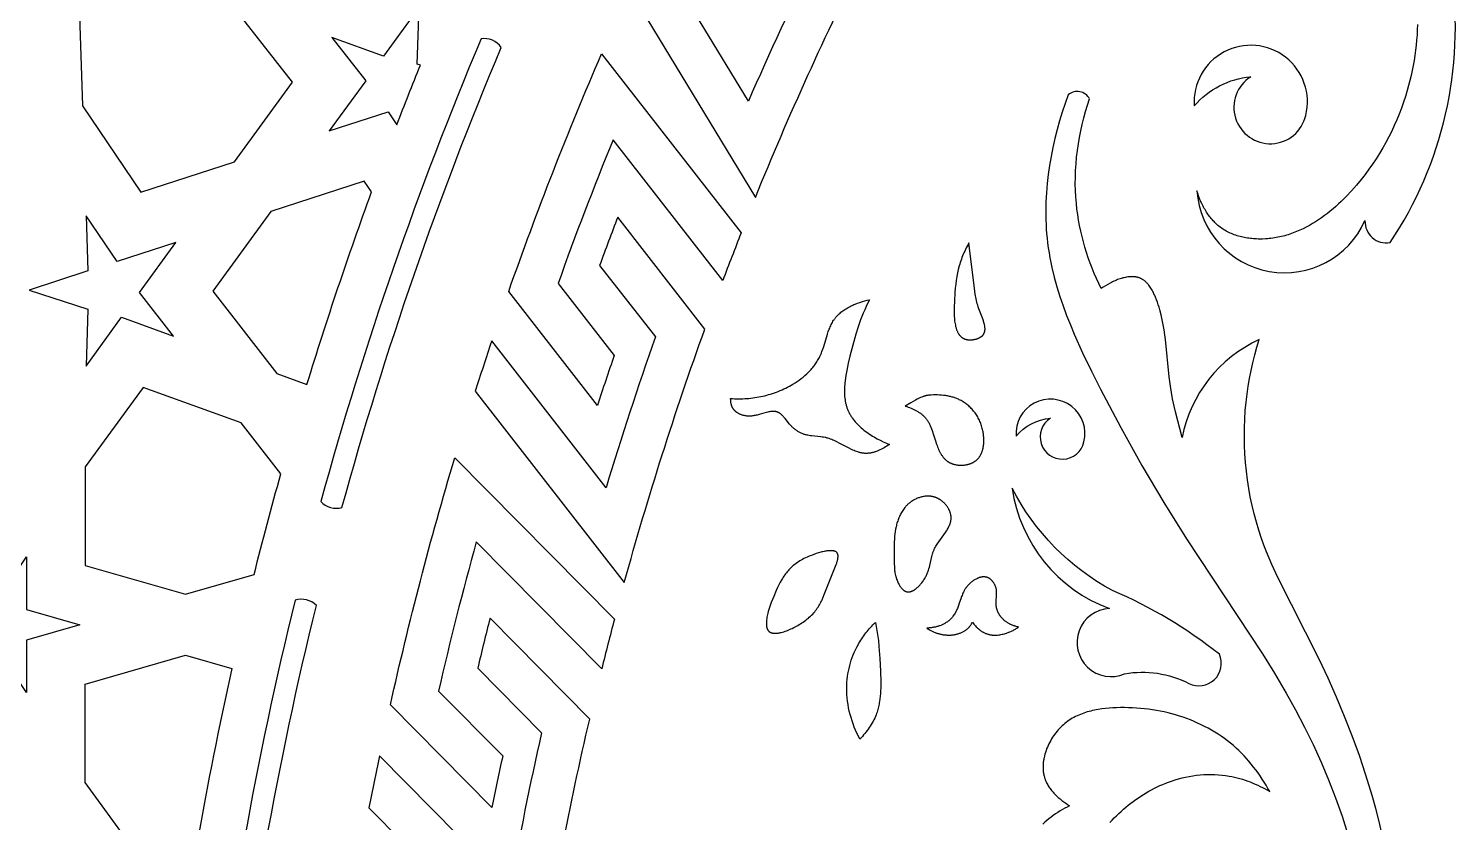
# Model space of a CAD drawing. Extents: x -1807 to 4498, y -1480 to 4111.
# Drawn here: x 394 to 1045, y 1625 to 1986 of the extents above; entities that cross this region are included whole.
import ezdxf

# ---------------------------------------------------------------- set-up
doc = ezdxf.new("R2010")
doc.units = 0
doc.layers.add('LAYER_01', color=7, linetype='CONTINUOUS')

msp = doc.modelspace()

# ---------------------------------------------------------------- linework, layer by layer
at = {"layer": 'LAYER_01'}
for points in [[(668.41, 2003.95), (725.65, 1909.39, -0.019258), (775.69, 2019.83), (742.24, 2075.09, 0.003596), (731.46, 2054.27), (752.89, 2018.87, 0.011339), (722.46, 1953.28), (678.54, 2025.83, 0.003621)], [(572.99, 1969.71), (571.53, 1970.18), (572.4, 1996.1), (556.22, 1973.82), (532.54, 1982.4), (548.02, 1962.54), (531.44, 1939.72), (558.27, 1948.43), (562.23, 1942.57, -0.004197)], [(527.57, 1770.8, 0.290146), (537.21, 1768.14, -0.032514), (609.82, 1977.8, 0.290146), (600.6, 1981.68, 0.032514)], [(925.75, 1951.17, -0.194886), (951.46, 1964.47, 1.488276), (976.56, 1946.78, 1.169559)], [(655.55, 1974.93), (719.19, 1893.29, 0.003703), (710.79, 1871.53), (660.78, 1935.7, 0.010655), (635.73, 1870.24), (661.31, 1837.42, 0.003728), (653.69, 1814.66), (613.21, 1866.59, -0.017475)], [(550.71, 1911.94), (547.41, 1916.83), (504.74, 1902.96), (478.36, 1866.66), (507.6, 1829.14), (521.27, 1824.18, -0.013312)], [(597.97, 1821.08), (665.93, 1733.9, -0.019258), (702.64, 1849.46), (662.93, 1900.4, 0.003596), (654.68, 1878.46), (680.11, 1845.83, 0.011339), (657.61, 1777.11), (605.46, 1844, 0.003621)], [(509.35, 1783.45), (491.27, 1806.66), (446.54, 1822.87), (420.17, 1786.57), (420.17, 1741.7), (465.88, 1728.53), (497.18, 1737.55, -0.006829)], [(875.46, 1797.98, 1.169559), (844.48, 1800.65, -0.194886), (860.15, 1808.77, 1.488276)], [(588.61, 1790.75), (661.41, 1717.15, 0.003703), (655.62, 1694.56), (598.42, 1752.4, 0.010655), (581.23, 1684.45), (610.49, 1654.87, 0.003728), (605.6, 1631.37), (559.3, 1678.19, -0.017475)], [(937.16, 1701.2, 0.067691), (888.51, 1730.22, -0.151946), (842.7, 1776.88, 0.274637), (887.06, 1722.03, 1.200037), (893.98, 1692.3, -0.164568), (923.24, 1687.92, 0.70654)], [(525.55, 1723.41, 0.290146), (515.84, 1725.8, 0.032514), (476.7, 1506.09, 0.290146), (486.64, 1504.98, -0.032514)], [(549.51, 1631.2), (627.25, 1552.61, -0.019258), (650.13, 1671.68), (604.71, 1717.6, 0.003596), (599.08, 1694.85), (628.18, 1665.43, 0.011339), (613.9, 1594.54), (554.26, 1654.84, 0.003621)], [(471.21, 1615.34), (446.54, 1606.4), (420.17, 1642.7), (420.17, 1687.57), (465.88, 1700.74), (487.02, 1694.65, 0.011629)]]:
    msp.add_lwpolyline(points, format="xyb", close=True, dxfattribs=at)
for points in [[(485.37, 1999.5), (416.44, 2024.49), (418.91, 1951.22), (445.56, 1911.81), (488.23, 1925.68), (514.61, 1961.98)], [(394.6, 1867.18), (421.44, 1858.46), (420.57, 1832.54), (436.75, 1854.82), (460.43, 1846.24), (444.95, 1866.1), (461.53, 1888.93), (434.7, 1880.21), (420.59, 1901.07), (421.44, 1875.9)], [(823.02, 1888.67), (822.6, 1887.94), (822.2, 1887.2), (821.81, 1886.46), (821.44, 1885.73), (821.09, 1884.99), (820.76, 1884.25), (820.43, 1883.51), (820.13, 1882.76), (819.84, 1882.01), (819.56, 1881.26), (819.3, 1880.5), (819.05, 1879.74), (818.81, 1878.96), (818.59, 1878.19), (818.18, 1876.6), (817.82, 1874.99), (817.51, 1873.33), (817.23, 1871.62), (817, 1869.86), (816.79, 1868.05), (816.62, 1866.17), (816.37, 1862.21), (816.26, 1859.39), (816.24, 1857.95), (816.26, 1856.53), (816.32, 1855.12), (816.37, 1854.43), (816.43, 1853.74), (816.5, 1853.07), (816.59, 1852.41), (816.7, 1851.77), (816.82, 1851.14), (816.89, 1850.83), (816.96, 1850.53), (817.04, 1850.23), (817.13, 1849.94), (817.21, 1849.65), (817.31, 1849.37), (817.41, 1849.09), (817.51, 1848.82), (817.62, 1848.56), (817.74, 1848.3), (817.86, 1848.05), (817.98, 1847.8), (818.12, 1847.57), (818.26, 1847.34), (818.33, 1847.22), (818.4, 1847.11), (818.48, 1847.01), (818.56, 1846.9), (818.63, 1846.79), (818.71, 1846.69), (818.8, 1846.59), (818.88, 1846.49), (818.96, 1846.4), (819.05, 1846.3), (819.14, 1846.21), (819.23, 1846.12), (819.32, 1846.03), (819.42, 1845.95), (819.51, 1845.86), (819.61, 1845.78), (819.71, 1845.7), (819.81, 1845.63), (819.91, 1845.55), (820.02, 1845.48), (820.13, 1845.41), (820.23, 1845.34), (820.34, 1845.28), (820.46, 1845.22), (820.57, 1845.16), (820.69, 1845.1), (820.81, 1845.05), (820.93, 1844.99), (821.05, 1844.94), (821.17, 1844.9), (821.3, 1844.85), (821.43, 1844.81), (821.56, 1844.77), (821.69, 1844.74), (821.83, 1844.7), (821.96, 1844.67), (822.08, 1844.65), (822.2, 1844.63), (822.43, 1844.59), (822.68, 1844.56), (822.92, 1844.54), (823.17, 1844.52), (823.43, 1844.52), (823.69, 1844.52), (823.94, 1844.52), (824.2, 1844.54), (824.47, 1844.56), (824.73, 1844.59), (824.99, 1844.62), (825.25, 1844.67), (825.51, 1844.71), (825.77, 1844.77), (826.02, 1844.83), (826.28, 1844.9), (826.53, 1844.97), (826.77, 1845.05), (827.01, 1845.14), (827.25, 1845.23), (827.48, 1845.33), (827.71, 1845.44), (827.93, 1845.55), (828.03, 1845.61), (828.14, 1845.67), (828.24, 1845.73), (828.34, 1845.79), (828.44, 1845.85), (828.54, 1845.92), (828.63, 1845.98), (828.72, 1846.05), (828.81, 1846.12), (828.9, 1846.19), (828.99, 1846.26), (829.07, 1846.33), (829.15, 1846.41), (829.23, 1846.48), (829.3, 1846.56), (829.37, 1846.64), (829.43, 1846.7), (829.49, 1846.77), (829.54, 1846.84), (829.6, 1846.91), (829.65, 1846.98), (829.7, 1847.05), (829.74, 1847.13), (829.79, 1847.2), (829.83, 1847.27), (829.87, 1847.35), (829.91, 1847.43), (829.95, 1847.5), (829.98, 1847.58), (830.02, 1847.66), (830.05, 1847.74), (830.08, 1847.82), (830.11, 1847.9), (830.13, 1847.98), (830.16, 1848.06), (830.18, 1848.15), (830.2, 1848.23), (830.22, 1848.31), (830.24, 1848.4), (830.26, 1848.48), (830.28, 1848.57), (830.29, 1848.66), (830.3, 1848.75), (830.31, 1848.83), (830.33, 1849.01), (830.34, 1849.2), (830.35, 1849.38), (830.35, 1849.57), (830.34, 1849.76), (830.33, 1849.95), (830.31, 1850.14), (830.29, 1850.34), (830.27, 1850.53), (830.24, 1850.73), (830.21, 1850.93), (830.17, 1851.14), (830.08, 1851.55), (829.98, 1851.97), (829.86, 1852.39), (829.73, 1852.82), (829.6, 1853.26), (829.29, 1854.13), (827.57, 1858.61), (827.26, 1859.49), (827.01, 1860.25), (826.79, 1861), (826.59, 1861.74), (826.41, 1862.47), (826.26, 1863.19), (826.12, 1863.91), (826, 1864.61), (825.89, 1865.31), (825.71, 1866.7)], [(777.75, 1862.83), (776.97, 1861.32), (776.23, 1859.79), (775.53, 1858.25), (774.86, 1856.71), (774.23, 1855.15), (773.63, 1853.57), (772.51, 1850.39), (771.48, 1847.14), (770.53, 1843.84), (768.76, 1837.02), (768, 1833.82), (767.3, 1830.59), (767, 1828.97), (766.74, 1827.36), (766.53, 1825.75), (766.44, 1824.95), (766.37, 1824.15), (766.32, 1823.36), (766.28, 1822.56), (766.26, 1821.78), (766.25, 1821), (766.27, 1820.22), (766.3, 1819.45), (766.36, 1818.69), (766.44, 1817.93), (766.54, 1817.18), (766.67, 1816.44), (766.74, 1816.07), (766.82, 1815.7), (766.9, 1815.34), (767, 1814.98), (767.09, 1814.62), (767.2, 1814.26), (767.31, 1813.9), (767.43, 1813.55), (767.56, 1813.2), (767.69, 1812.85), (767.83, 1812.51), (767.98, 1812.17), (768.13, 1811.84), (768.29, 1811.51), (768.46, 1811.18), (768.63, 1810.86), (768.81, 1810.54), (769, 1810.22), (769.19, 1809.9), (769.39, 1809.59), (769.59, 1809.28), (769.81, 1808.97), (770.25, 1808.37), (770.71, 1807.77), (771.2, 1807.19), (771.71, 1806.61), (772.23, 1806.05), (772.78, 1805.5), (773.34, 1804.96), (773.92, 1804.44), (774.52, 1803.92), (775.13, 1803.42), (775.76, 1802.93), (776.4, 1802.46), (777.05, 1801.99), (777.71, 1801.54), (778.38, 1801.1), (779.06, 1800.67), (779.75, 1800.26), (780.44, 1799.86), (781.14, 1799.47), (782.56, 1798.74), (783.98, 1798.06), (785.41, 1797.43), (786.83, 1796.86), (786.24, 1796.47), (785.64, 1796.08), (785.02, 1795.71), (784.39, 1795.34), (783.76, 1794.99), (783.11, 1794.66), (782.45, 1794.34), (781.78, 1794.04), (781.11, 1793.77), (780.78, 1793.65), (780.44, 1793.53), (780.1, 1793.42), (779.76, 1793.31), (779.42, 1793.22), (779.09, 1793.13), (778.75, 1793.05), (778.41, 1792.98), (778.07, 1792.92), (777.73, 1792.86), (777.39, 1792.82), (777.05, 1792.79), (776.72, 1792.77), (776.38, 1792.75), (776.09, 1792.75), (775.8, 1792.76), (775.51, 1792.77), (775.22, 1792.8), (774.93, 1792.83), (774.64, 1792.86), (774.35, 1792.91), (774.06, 1792.96), (773.78, 1793.02), (773.49, 1793.08), (773.21, 1793.15), (772.92, 1793.23), (772.64, 1793.31), (772.36, 1793.4), (771.79, 1793.59), (771.23, 1793.8), (770.66, 1794.02), (770.1, 1794.27), (769.54, 1794.52), (768.42, 1795.07), (763.92, 1797.47), (762.78, 1798.05), (762.2, 1798.32), (761.63, 1798.59), (761.05, 1798.84), (760.46, 1799.08), (759.87, 1799.3), (759.28, 1799.5), (758.69, 1799.69), (758.39, 1799.77), (758.09, 1799.85), (757.76, 1799.93), (757.43, 1800), (756.77, 1800.12), (756.11, 1800.23), (755.45, 1800.32), (751.46, 1800.74), (750.81, 1800.82), (750.16, 1800.92), (749.52, 1801.03), (749.2, 1801.1), (748.88, 1801.17), (748.56, 1801.25), (748.25, 1801.34), (747.94, 1801.43), (747.63, 1801.53), (747.29, 1801.65), (746.95, 1801.78), (746.61, 1801.93), (746.28, 1802.08), (745.95, 1802.24), (745.62, 1802.42), (745.3, 1802.6), (744.98, 1802.8), (744.67, 1803), (744.36, 1803.21), (744.05, 1803.44), (743.75, 1803.67), (743.45, 1803.91), (743.16, 1804.17), (742.87, 1804.43), (742.59, 1804.7), (742.36, 1804.93), (742.14, 1805.17), (741.7, 1805.65), (741.27, 1806.15), (739.19, 1808.7), (738.78, 1809.18), (738.36, 1809.63), (738.15, 1809.85), (737.94, 1810.06), (737.72, 1810.27), (737.51, 1810.46), (737.29, 1810.64), (737.18, 1810.73), (737.07, 1810.82), (736.96, 1810.9), (736.85, 1810.98), (736.74, 1811.06), (736.62, 1811.13), (736.51, 1811.2), (736.39, 1811.27), (736.28, 1811.34), (736.16, 1811.4), (736.04, 1811.45), (735.93, 1811.51), (735.81, 1811.56), (735.69, 1811.61), (735.61, 1811.64), (735.53, 1811.66), (735.44, 1811.69), (735.36, 1811.72), (735.28, 1811.74), (735.2, 1811.76), (735.12, 1811.78), (735.04, 1811.8), (734.87, 1811.83), (734.7, 1811.86), (734.53, 1811.88), (734.36, 1811.9), (734.19, 1811.91), (734.01, 1811.92), (733.83, 1811.92), (733.66, 1811.91), (733.48, 1811.91), (733.3, 1811.9), (733.11, 1811.88), (732.93, 1811.86), (732.75, 1811.84), (732.56, 1811.81), (732.18, 1811.75), (731.8, 1811.68), (731.42, 1811.59), (730.63, 1811.39), (727.33, 1810.45), (726.48, 1810.23), (726.05, 1810.13), (725.62, 1810.04), (725.18, 1809.96), (724.75, 1809.89), (724.31, 1809.83), (723.87, 1809.78), (723.65, 1809.77), (723.43, 1809.75), (723.21, 1809.75), (722.99, 1809.74), (722.7, 1809.74), (722.41, 1809.75), (722.12, 1809.77), (721.83, 1809.79), (721.54, 1809.82), (721.25, 1809.86), (720.96, 1809.91), (720.68, 1809.97), (720.39, 1810.03), (720.12, 1810.1), (719.84, 1810.18), (719.57, 1810.26), (719.3, 1810.36), (719.03, 1810.46), (718.77, 1810.56), (718.52, 1810.68), (718.27, 1810.8), (718.02, 1810.93), (717.78, 1811.07), (717.55, 1811.21), (717.43, 1811.28), (717.32, 1811.36), (717.21, 1811.44), (717.1, 1811.52), (716.99, 1811.6), (716.89, 1811.68), (716.78, 1811.77), (716.68, 1811.85), (716.58, 1811.94), (716.48, 1812.03), (716.39, 1812.12), (716.29, 1812.22), (716.2, 1812.31), (716.11, 1812.41), (716.02, 1812.51), (715.94, 1812.61), (715.85, 1812.71), (715.77, 1812.82), (715.69, 1812.92), (715.62, 1813.03), (715.54, 1813.14), (715.47, 1813.25), (715.4, 1813.36), (715.34, 1813.47), (715.27, 1813.59), (715.21, 1813.72), (715.15, 1813.84), (715.09, 1813.96), (715.04, 1814.09), (714.98, 1814.21), (714.93, 1814.34), (714.89, 1814.47), (714.84, 1814.6), (714.8, 1814.74), (714.76, 1814.87), (714.72, 1815), (714.65, 1815.27), (714.59, 1815.55), (714.54, 1815.82), (714.5, 1816.1), (714.47, 1816.38), (714.44, 1816.66), (714.42, 1816.94), (714.41, 1817.22), (714.4, 1817.49), (714.4, 1817.77), (715.31, 1817.71), (716.22, 1817.67), (717.14, 1817.65), (718.05, 1817.64), (718.97, 1817.65), (719.89, 1817.67), (720.81, 1817.72), (721.72, 1817.78), (722.64, 1817.85), (723.56, 1817.94), (724.48, 1818.05), (725.39, 1818.18), (726.3, 1818.32), (727.21, 1818.48), (728.12, 1818.66), (729.03, 1818.85), (729.93, 1819.06), (730.83, 1819.29), (731.72, 1819.54), (732.61, 1819.8), (733.49, 1820.08), (734.37, 1820.38), (735.25, 1820.69), (736.11, 1821.02), (736.97, 1821.37), (737.83, 1821.74), (738.67, 1822.12), (739.51, 1822.52), (740.34, 1822.94), (741.16, 1823.38), (741.98, 1823.83), (742.78, 1824.3), (743.74, 1824.9), (744.69, 1825.52), (745.62, 1826.17), (746.52, 1826.84), (747.41, 1827.55), (748.27, 1828.27), (749.11, 1829.03), (749.51, 1829.41), (749.91, 1829.81), (750.3, 1830.21), (750.69, 1830.61), (751.06, 1831.03), (751.43, 1831.45), (751.79, 1831.87), (752.14, 1832.3), (752.48, 1832.74), (752.81, 1833.19), (753.14, 1833.64), (753.45, 1834.1), (753.75, 1834.57), (754.04, 1835.04), (754.32, 1835.52), (754.59, 1836), (754.85, 1836.5), (755.1, 1837), (755.35, 1837.53), (755.59, 1838.07), (755.81, 1838.62), (756.03, 1839.17), (756.43, 1840.29), (756.81, 1841.42), (758.55, 1847.14), (758.92, 1848.26), (759.33, 1849.35), (759.54, 1849.89), (759.76, 1850.42), (759.99, 1850.95), (760.24, 1851.46), (760.5, 1851.97), (760.77, 1852.47), (761.05, 1852.96), (761.35, 1853.44), (761.51, 1853.67), (761.67, 1853.9), (761.84, 1854.13), (762.01, 1854.36), (762.17, 1854.57), (762.34, 1854.78), (762.52, 1854.99), (762.7, 1855.19), (763.07, 1855.59), (763.45, 1855.98), (763.85, 1856.36), (764.26, 1856.72), (764.69, 1857.08), (765.13, 1857.43), (765.58, 1857.76), (766.04, 1858.09), (766.51, 1858.4), (767, 1858.7), (767.49, 1859), (767.99, 1859.28), (768.5, 1859.56), (769.01, 1859.82), (769.53, 1860.08), (770.06, 1860.32), (770.6, 1860.56), (771.14, 1860.79), (772.23, 1861.21), (773.33, 1861.6), (774.43, 1861.96), (775.54, 1862.28), (776.65, 1862.57)], [(794.02, 1814.33), (794.68, 1814.12), (795.33, 1813.9), (795.99, 1813.66), (796.64, 1813.4), (797.29, 1813.12), (797.93, 1812.82), (798.56, 1812.5), (799.17, 1812.16), (799.48, 1811.98), (799.78, 1811.8), (800.07, 1811.62), (800.36, 1811.42), (800.65, 1811.23), (800.93, 1811.03), (801.2, 1810.82), (801.47, 1810.61), (801.74, 1810.39), (801.99, 1810.17), (802.25, 1809.94), (802.49, 1809.71), (802.73, 1809.47), (802.96, 1809.23), (803.18, 1808.99), (803.4, 1808.73), (803.64, 1808.43), (803.87, 1808.12), (804.09, 1807.81), (804.3, 1807.49), (804.5, 1807.16), (804.69, 1806.83), (804.88, 1806.49), (805.05, 1806.14), (805.22, 1805.8), (805.39, 1805.44), (805.54, 1805.08), (805.69, 1804.72), (805.98, 1803.98), (806.25, 1803.23), (806.75, 1801.69), (807.71, 1798.53), (808.24, 1796.94), (808.46, 1796.32), (808.69, 1795.71), (808.93, 1795.11), (809.19, 1794.51), (809.46, 1793.93), (809.75, 1793.36), (809.91, 1793.07), (810.06, 1792.8), (810.22, 1792.52), (810.39, 1792.26), (810.56, 1791.99), (810.74, 1791.73), (810.92, 1791.48), (811.1, 1791.23), (811.3, 1790.99), (811.49, 1790.75), (811.7, 1790.52), (811.91, 1790.3), (812.13, 1790.08), (812.35, 1789.87), (812.58, 1789.67), (812.81, 1789.47), (813.06, 1789.29), (813.18, 1789.2), (813.31, 1789.11), (813.44, 1789.02), (813.57, 1788.94), (813.7, 1788.85), (813.83, 1788.77), (814, 1788.68), (814.17, 1788.58), (814.34, 1788.5), (814.52, 1788.41), (814.69, 1788.33), (814.87, 1788.25), (815.06, 1788.17), (815.24, 1788.1), (815.43, 1788.03), (815.62, 1787.96), (815.81, 1787.9), (816, 1787.84), (816.2, 1787.79), (816.39, 1787.73), (816.59, 1787.69), (816.79, 1787.64), (817.19, 1787.56), (817.6, 1787.49), (818, 1787.44), (818.42, 1787.4), (818.83, 1787.37), (819.25, 1787.36), (819.66, 1787.36), (820.08, 1787.37), (820.5, 1787.39), (820.91, 1787.43), (821.32, 1787.49), (821.73, 1787.55), (822.13, 1787.63), (822.53, 1787.73), (822.73, 1787.78), (822.92, 1787.83), (823.12, 1787.89), (823.31, 1787.95), (823.5, 1788.01), (823.69, 1788.08), (823.88, 1788.15), (824.06, 1788.23), (824.24, 1788.31), (824.42, 1788.39), (824.6, 1788.47), (824.78, 1788.56), (824.95, 1788.65), (825.12, 1788.74), (825.29, 1788.84), (825.45, 1788.94), (825.61, 1789.05), (825.77, 1789.15), (825.93, 1789.26), (826.08, 1789.38), (826.25, 1789.52), (826.42, 1789.66), (826.59, 1789.81), (826.75, 1789.96), (826.91, 1790.12), (827.06, 1790.28), (827.21, 1790.45), (827.36, 1790.62), (827.5, 1790.79), (827.63, 1790.97), (827.76, 1791.15), (827.89, 1791.33), (828.01, 1791.52), (828.13, 1791.71), (828.24, 1791.91), (828.35, 1792.1), (828.45, 1792.3), (828.55, 1792.51), (828.65, 1792.72), (828.74, 1792.93), (828.83, 1793.14), (828.92, 1793.35), (829, 1793.57), (829.07, 1793.79), (829.15, 1794.01), (829.21, 1794.24), (829.28, 1794.47), (829.34, 1794.7), (829.45, 1795.16), (829.54, 1795.63), (829.63, 1796.11), (829.69, 1796.6), (829.74, 1797.09), (829.78, 1797.58), (829.81, 1798.08), (829.82, 1798.58), (829.82, 1799.09), (829.8, 1799.59), (829.77, 1800.1), (829.73, 1800.6), (829.68, 1801.11), (829.62, 1801.61), (829.54, 1802.11), (829.46, 1802.61), (829.36, 1803.1), (829.25, 1803.59), (829.11, 1804.15), (828.96, 1804.71), (828.8, 1805.26), (828.62, 1805.8), (828.42, 1806.33), (828.22, 1806.86), (828, 1807.37), (827.77, 1807.88), (827.52, 1808.38), (827.27, 1808.87), (827, 1809.36), (826.72, 1809.83), (826.43, 1810.29), (826.12, 1810.75), (825.81, 1811.19), (825.49, 1811.62), (825.15, 1812.05), (824.8, 1812.46), (824.45, 1812.86), (824.08, 1813.26), (823.7, 1813.64), (823.32, 1814.01), (822.92, 1814.37), (822.52, 1814.71), (822.1, 1815.05), (821.68, 1815.37), (821.25, 1815.68), (820.81, 1815.98), (820.36, 1816.27), (819.91, 1816.54), (819.44, 1816.8), (818.97, 1817.05), (818.59, 1817.24), (818.21, 1817.41), (817.82, 1817.59), (817.43, 1817.75), (817.03, 1817.9), (816.63, 1818.05), (816.22, 1818.19), (815.81, 1818.32), (815.4, 1818.44), (814.98, 1818.55), (814.55, 1818.66), (814.13, 1818.76), (813.7, 1818.85), (813.26, 1818.94), (812.83, 1819.01), (812.38, 1819.08), (811.49, 1819.2), (810.58, 1819.29), (809.66, 1819.36), (808.73, 1819.39), (807.78, 1819.4), (806.82, 1819.38), (805.86, 1819.34), (804.88, 1819.27), (804.55, 1819.24), (804.22, 1819.21), (804.05, 1819.18), (803.88, 1819.15), (803.69, 1819.12), (803.5, 1819.08), (803.3, 1819.04), (803.09, 1818.98), (802.87, 1818.92), (802.64, 1818.85), (802.4, 1818.77), (802.14, 1818.68), (801.87, 1818.57), (801.58, 1818.46), (800.96, 1818.19), (800.26, 1817.86), (799.47, 1817.47), (798.6, 1817), (796.54, 1815.84)], [(794.36, 1729.79), (794.43, 1729.76), (794.51, 1729.74), (794.58, 1729.72), (794.66, 1729.7), (794.74, 1729.69), (794.81, 1729.67), (794.89, 1729.66), (794.97, 1729.65), (795.04, 1729.64), (795.12, 1729.63), (795.2, 1729.63), (795.28, 1729.62), (795.36, 1729.62), (795.44, 1729.62), (795.51, 1729.63), (795.59, 1729.63), (795.67, 1729.64), (795.75, 1729.64), (795.83, 1729.65), (795.91, 1729.66), (795.99, 1729.68), (796.07, 1729.69), (796.15, 1729.71), (796.23, 1729.72), (796.31, 1729.74), (796.4, 1729.76), (796.48, 1729.79), (796.56, 1729.81), (796.72, 1729.86), (796.88, 1729.92), (797.05, 1729.98), (797.21, 1730.05), (797.37, 1730.13), (797.54, 1730.21), (797.7, 1730.3), (797.86, 1730.39), (798.03, 1730.49), (798.19, 1730.59), (798.35, 1730.69), (798.51, 1730.81), (798.68, 1730.92), (798.84, 1731.04), (799, 1731.17), (799.16, 1731.3), (799.48, 1731.57), (799.79, 1731.85), (800.1, 1732.15), (800.41, 1732.47), (800.71, 1732.79), (801, 1733.13), (801.29, 1733.47), (801.57, 1733.83), (801.84, 1734.19), (802.11, 1734.56), (802.37, 1734.94), (802.61, 1735.32), (802.85, 1735.7), (803.08, 1736.09), (803.29, 1736.48), (803.5, 1736.87), (803.69, 1737.25), (803.86, 1737.62), (804.03, 1737.99), (804.18, 1738.36), (804.32, 1738.73), (804.45, 1739.09), (804.58, 1739.46), (804.8, 1740.18), (805, 1740.9), (805.18, 1741.6), (806.06, 1745.7), (806.23, 1746.36), (806.42, 1747), (806.52, 1747.32), (806.63, 1747.64), (806.74, 1747.95), (806.86, 1748.27), (806.98, 1748.54), (807.1, 1748.81), (807.23, 1749.08), (807.36, 1749.34), (807.64, 1749.87), (807.94, 1750.4), (808.25, 1750.92), (808.58, 1751.44), (809.29, 1752.47), (811.54, 1755.59), (812.28, 1756.67), (812.78, 1757.44), (813.03, 1757.83), (813.26, 1758.23), (813.48, 1758.62), (813.7, 1759.03), (813.9, 1759.43), (814.08, 1759.84), (814.17, 1760.04), (814.26, 1760.25), (814.33, 1760.45), (814.41, 1760.66), (814.48, 1760.87), (814.54, 1761.08), (814.6, 1761.29), (814.66, 1761.5), (814.71, 1761.71), (814.75, 1761.92), (814.79, 1762.13), (814.82, 1762.34), (814.85, 1762.56), (814.87, 1762.77), (814.88, 1762.99), (814.89, 1763.2), (814.89, 1763.38), (814.89, 1763.55), (814.88, 1763.73), (814.87, 1763.91), (814.85, 1764.09), (814.83, 1764.26), (814.8, 1764.44), (814.77, 1764.62), (814.74, 1764.8), (814.7, 1764.97), (814.66, 1765.15), (814.62, 1765.33), (814.57, 1765.5), (814.51, 1765.68), (814.45, 1765.86), (814.39, 1766.03), (814.33, 1766.21), (814.26, 1766.38), (814.19, 1766.55), (814.11, 1766.72), (814.03, 1766.9), (813.95, 1767.07), (813.87, 1767.24), (813.78, 1767.4), (813.69, 1767.57), (813.59, 1767.74), (813.39, 1768.07), (813.18, 1768.39), (812.96, 1768.71), (812.72, 1769.02), (812.48, 1769.32), (812.22, 1769.62), (811.96, 1769.9), (811.68, 1770.18), (811.4, 1770.45), (811.11, 1770.71), (810.81, 1770.96), (810.5, 1771.2), (810.18, 1771.43), (810.02, 1771.54), (809.86, 1771.65), (809.7, 1771.75), (809.54, 1771.85), (809.37, 1771.95), (809.2, 1772.04), (809.03, 1772.13), (808.86, 1772.22), (808.69, 1772.3), (808.52, 1772.38), (808.35, 1772.46), (808.17, 1772.53), (807.98, 1772.61), (807.79, 1772.68), (807.6, 1772.75), (807.41, 1772.81), (807.22, 1772.87), (807.03, 1772.92), (806.83, 1772.97), (806.64, 1773.02), (806.44, 1773.06), (806.24, 1773.09), (806.05, 1773.13), (805.85, 1773.16), (805.65, 1773.19), (805.45, 1773.21), (805.25, 1773.23), (805.05, 1773.24), (804.85, 1773.25), (804.65, 1773.26), (804.45, 1773.26), (804.25, 1773.26), (803.85, 1773.26), (803.45, 1773.23), (803.05, 1773.19), (802.65, 1773.14), (802.25, 1773.08), (801.85, 1773.01), (801.45, 1772.92), (801.06, 1772.82), (800.67, 1772.7), (800.28, 1772.58), (799.9, 1772.44), (799.52, 1772.3), (799.14, 1772.14), (798.77, 1771.97), (798.41, 1771.8), (798.05, 1771.61), (797.7, 1771.41), (797.35, 1771.21), (797.01, 1770.99), (796.68, 1770.77), (796.35, 1770.54), (796.04, 1770.29), (795.83, 1770.13), (795.62, 1769.96), (795.42, 1769.78), (795.22, 1769.6), (795.03, 1769.42), (794.83, 1769.23), (794.65, 1769.05), (794.46, 1768.85), (794.28, 1768.66), (794.11, 1768.46), (793.94, 1768.26), (793.77, 1768.06), (793.44, 1767.64), (793.13, 1767.21), (792.83, 1766.78), (792.54, 1766.33), (792.27, 1765.87), (792.01, 1765.41), (791.76, 1764.93), (791.53, 1764.45), (791.31, 1763.96), (791.1, 1763.46), (790.9, 1762.96), (790.71, 1762.45), (790.54, 1761.94), (790.37, 1761.42), (790.22, 1760.89), (790.07, 1760.37), (789.94, 1759.84), (789.81, 1759.3), (789.59, 1758.23), (789.4, 1757.15), (789.25, 1756.07), (789.13, 1754.99), (789.02, 1753.65), (788.95, 1752.33), (788.91, 1751.01), (788.94, 1744.53), (788.97, 1742.28), (789.02, 1741.15), (789.05, 1740.59), (789.09, 1740.02), (789.15, 1739.45), (789.22, 1738.88), (789.31, 1738.31), (789.42, 1737.73), (789.55, 1737.15), (789.62, 1736.86), (789.69, 1736.57), (789.78, 1736.27), (789.87, 1735.98), (789.96, 1735.68), (790.06, 1735.39), (790.23, 1734.93), (790.42, 1734.48), (790.62, 1734.02), (790.83, 1733.58), (791.06, 1733.14), (791.18, 1732.93), (791.31, 1732.72), (791.43, 1732.51), (791.56, 1732.31), (791.69, 1732.11), (791.83, 1731.91), (791.97, 1731.73), (792.11, 1731.54), (792.25, 1731.37), (792.4, 1731.2), (792.55, 1731.03), (792.7, 1730.88), (792.86, 1730.73), (792.93, 1730.66), (793.01, 1730.59), (793.09, 1730.52), (793.17, 1730.46), (793.25, 1730.39), (793.34, 1730.33), (793.42, 1730.27), (793.5, 1730.22), (793.58, 1730.16), (793.67, 1730.11), (793.75, 1730.06), (793.84, 1730.01), (793.92, 1729.97), (794.01, 1729.93), (794.1, 1729.89), (794.18, 1729.85), (794.27, 1729.82)], [(417.67, 1714.63), (393.47, 1707.66), (393.47, 1683.73), (372.56, 1714.63), (393.47, 1745.54), (393.47, 1721.61)], [(731.92, 1711.56), (731.96, 1711.53), (732, 1711.5), (732.07, 1711.45), (732.15, 1711.39), (732.23, 1711.34), (732.31, 1711.29), (732.4, 1711.25), (732.48, 1711.2), (732.57, 1711.16), (732.66, 1711.12), (732.75, 1711.08), (732.85, 1711.05), (732.94, 1711.01), (733.04, 1710.98), (733.14, 1710.95), (733.24, 1710.93), (733.35, 1710.9), (733.45, 1710.88), (733.56, 1710.86), (733.67, 1710.84), (733.78, 1710.83), (733.89, 1710.81), (734.01, 1710.8), (734.12, 1710.79), (734.24, 1710.78), (734.48, 1710.77), (734.72, 1710.77), (734.98, 1710.78), (735.23, 1710.79), (735.5, 1710.81), (735.76, 1710.84), (736.04, 1710.88), (736.31, 1710.92), (736.6, 1710.97), (736.88, 1711.03), (737.17, 1711.09), (737.47, 1711.16), (738.07, 1711.31), (738.68, 1711.49), (739.3, 1711.7), (739.93, 1711.92), (740.56, 1712.17), (741.21, 1712.43), (741.85, 1712.72), (742.5, 1713.02), (743.14, 1713.33), (743.79, 1713.66), (744.42, 1714.01), (745.06, 1714.37), (745.68, 1714.74), (746.3, 1715.12), (746.9, 1715.51), (747.49, 1715.9), (748.06, 1716.31), (748.62, 1716.72), (749.15, 1717.13), (749.67, 1717.55), (750.24, 1718.04), (750.79, 1718.54), (751.3, 1719.04), (751.79, 1719.54), (752.26, 1720.05), (752.7, 1720.57), (753.11, 1721.08), (753.51, 1721.61), (753.88, 1722.14), (754.24, 1722.68), (754.58, 1723.22), (754.9, 1723.77), (755.21, 1724.33), (755.51, 1724.89), (755.79, 1725.46), (756.07, 1726.04), (756.6, 1727.23), (757.1, 1728.45), (759.11, 1733.75), (762.2, 1741.31), (762.48, 1742.06), (762.73, 1742.78), (762.85, 1743.13), (762.95, 1743.48), (763.05, 1743.82), (763.13, 1744.15), (763.2, 1744.48), (763.27, 1744.79), (763.29, 1744.94), (763.31, 1745.09), (763.33, 1745.24), (763.35, 1745.39), (763.36, 1745.53), (763.37, 1745.67), (763.37, 1745.8), (763.37, 1745.94), (763.37, 1746.07), (763.36, 1746.2), (763.35, 1746.26), (763.35, 1746.32), (763.34, 1746.38), (763.33, 1746.44), (763.32, 1746.5), (763.31, 1746.56), (763.3, 1746.62), (763.29, 1746.67), (763.27, 1746.73), (763.26, 1746.78), (763.24, 1746.84), (763.22, 1746.89), (763.2, 1746.94), (763.18, 1746.99), (763.16, 1747.04), (763.14, 1747.09), (763.11, 1747.14), (763.09, 1747.19), (763.06, 1747.24), (763.04, 1747.28), (763.02, 1747.31), (763, 1747.34), (762.98, 1747.37), (762.96, 1747.39), (762.94, 1747.42), (762.92, 1747.45), (762.9, 1747.47), (762.88, 1747.5), (762.85, 1747.52), (762.83, 1747.55), (762.81, 1747.57), (762.79, 1747.6), (762.76, 1747.62), (762.74, 1747.64), (762.71, 1747.67), (762.69, 1747.69), (762.63, 1747.73), (762.58, 1747.78), (762.52, 1747.82), (762.46, 1747.86), (762.4, 1747.89), (762.34, 1747.93), (762.28, 1747.97), (762.21, 1748), (762.15, 1748.03), (762.08, 1748.06), (762.01, 1748.09), (761.94, 1748.12), (761.86, 1748.15), (761.79, 1748.17), (761.71, 1748.2), (761.63, 1748.22), (761.55, 1748.24), (761.47, 1748.26), (761.39, 1748.28), (761.3, 1748.3), (761.13, 1748.33), (760.95, 1748.35), (760.77, 1748.37), (760.58, 1748.39), (760.38, 1748.4), (760.19, 1748.41), (759.98, 1748.41), (759.77, 1748.41), (759.56, 1748.4), (759.34, 1748.39), (758.9, 1748.35), (758.43, 1748.3), (757.96, 1748.23), (757.47, 1748.15), (756.98, 1748.06), (756.47, 1747.95), (755.95, 1747.83), (755.43, 1747.69), (754.38, 1747.39), (753.32, 1747.06), (752.26, 1746.69), (751.21, 1746.29), (750.19, 1745.87), (749.21, 1745.44), (748.51, 1745.11), (747.83, 1744.78), (747.18, 1744.44), (746.56, 1744.09), (745.95, 1743.74), (745.37, 1743.38), (744.81, 1743.01), (744.27, 1742.64), (743.75, 1742.25), (743.25, 1741.86), (742.77, 1741.46), (742.3, 1741.05), (741.85, 1740.63), (741.41, 1740.2), (740.99, 1739.76), (740.58, 1739.3), (740.18, 1738.84), (739.8, 1738.36), (739.43, 1737.88), (739.06, 1737.38), (738.71, 1736.86), (738.36, 1736.33), (738.02, 1735.79), (737.69, 1735.24), (737.04, 1734.08), (736.4, 1732.86), (735.78, 1731.58), (735.15, 1730.23), (734.01, 1727.59), (733.45, 1726.21), (732.92, 1724.82), (732.42, 1723.42), (731.97, 1722.03), (731.57, 1720.66), (731.39, 1719.98), (731.23, 1719.32), (731.08, 1718.67), (730.96, 1718.04), (730.86, 1717.42), (730.77, 1716.81), (730.74, 1716.52), (730.72, 1716.23), (730.7, 1715.95), (730.68, 1715.67), (730.67, 1715.39), (730.67, 1715.13), (730.68, 1714.87), (730.69, 1714.61), (730.71, 1714.36), (730.73, 1714.12), (730.77, 1713.89), (730.79, 1713.77), (730.81, 1713.66), (730.83, 1713.55), (730.86, 1713.44), (730.88, 1713.33), (730.91, 1713.23), (730.94, 1713.12), (730.98, 1713.02), (731.01, 1712.92), (731.05, 1712.82), (731.09, 1712.73), (731.13, 1712.63), (731.17, 1712.54), (731.21, 1712.45), (731.26, 1712.37), (731.31, 1712.28), (731.36, 1712.2), (731.42, 1712.12), (731.47, 1712.04), (731.53, 1711.97), (731.59, 1711.89), (731.65, 1711.82), (731.72, 1711.75), (731.75, 1711.72), (731.78, 1711.69), (731.82, 1711.65), (731.85, 1711.62), (731.89, 1711.59)], [(845.58, 1713.63), (845.05, 1713.74), (844.52, 1713.88), (844.26, 1713.95), (843.99, 1714.03), (843.73, 1714.12), (843.47, 1714.21), (843.21, 1714.3), (842.95, 1714.4), (842.7, 1714.5), (842.44, 1714.61), (842.19, 1714.72), (841.94, 1714.84), (841.69, 1714.97), (841.45, 1715.09), (841.21, 1715.22), (840.97, 1715.36), (840.73, 1715.5), (840.5, 1715.65), (840.27, 1715.8), (840.04, 1715.96), (839.81, 1716.12), (839.59, 1716.29), (839.38, 1716.46), (839.17, 1716.63), (838.96, 1716.81), (838.75, 1717), (838.55, 1717.19), (838.36, 1717.39), (838.17, 1717.59), (837.98, 1717.79), (837.85, 1717.95), (837.72, 1718.1), (837.6, 1718.26), (837.48, 1718.42), (837.36, 1718.58), (837.24, 1718.74), (837.12, 1718.91), (837.01, 1719.08), (836.91, 1719.25), (836.8, 1719.42), (836.7, 1719.6), (836.6, 1719.77), (836.51, 1719.95), (836.41, 1720.13), (836.33, 1720.31), (836.24, 1720.49), (836.16, 1720.68), (836.08, 1720.86), (836.01, 1721.05), (835.94, 1721.24), (835.87, 1721.43), (835.81, 1721.62), (835.75, 1721.81), (835.7, 1722), (835.65, 1722.19), (835.6, 1722.38), (835.56, 1722.58), (835.52, 1722.77), (835.49, 1722.96), (835.46, 1723.16), (835.43, 1723.35), (835.41, 1723.55), (835.39, 1723.79), (835.38, 1724.03), (835.37, 1724.27), (835.37, 1724.51), (835.38, 1724.99), (835.4, 1725.47), (835.6, 1727.88), (835.63, 1728.37), (835.65, 1728.85), (835.65, 1729.09), (835.65, 1729.33), (835.64, 1729.57), (835.63, 1729.82), (835.61, 1730.06), (835.59, 1730.3), (835.55, 1730.54), (835.51, 1730.78), (835.47, 1731.02), (835.41, 1731.26), (835.36, 1731.46), (835.3, 1731.66), (835.24, 1731.85), (835.17, 1732.05), (835.1, 1732.24), (835.02, 1732.43), (834.93, 1732.62), (834.84, 1732.81), (834.75, 1733), (834.65, 1733.18), (834.55, 1733.36), (834.44, 1733.54), (834.32, 1733.72), (834.21, 1733.89), (834.09, 1734.06), (833.96, 1734.23), (833.83, 1734.39), (833.7, 1734.54), (833.56, 1734.7), (833.42, 1734.85), (833.27, 1734.99), (833.13, 1735.13), (832.98, 1735.26), (832.82, 1735.39), (832.67, 1735.51), (832.51, 1735.62), (832.42, 1735.68), (832.34, 1735.73), (832.26, 1735.78), (832.18, 1735.83), (832.09, 1735.88), (832.01, 1735.92), (831.93, 1735.97), (831.84, 1736.01), (831.75, 1736.05), (831.67, 1736.09), (831.58, 1736.13), (831.49, 1736.16), (831.42, 1736.19), (831.34, 1736.22), (831.26, 1736.25), (831.19, 1736.27), (831.11, 1736.29), (831.03, 1736.31), (830.95, 1736.33), (830.87, 1736.35), (830.8, 1736.37), (830.72, 1736.39), (830.56, 1736.41), (830.4, 1736.44), (830.24, 1736.45), (830.07, 1736.47), (829.91, 1736.47), (829.75, 1736.47), (829.58, 1736.47), (829.42, 1736.46), (829.25, 1736.45), (829.09, 1736.43), (828.92, 1736.41), (828.75, 1736.38), (828.58, 1736.35), (828.42, 1736.32), (828.25, 1736.27), (828.08, 1736.23), (827.91, 1736.18), (827.74, 1736.13), (827.58, 1736.07), (827.41, 1736.01), (827.24, 1735.95), (827.07, 1735.88), (826.9, 1735.81), (826.74, 1735.73), (826.57, 1735.65), (826.24, 1735.49), (825.91, 1735.31), (825.59, 1735.11), (825.27, 1734.91), (824.95, 1734.69), (824.64, 1734.47), (824.33, 1734.23), (824.03, 1733.99), (823.74, 1733.74), (823.45, 1733.48), (823.17, 1733.21), (822.9, 1732.94), (822.64, 1732.66), (822.39, 1732.38), (822.15, 1732.09), (821.92, 1731.8), (821.7, 1731.51), (821.52, 1731.27), (821.36, 1731.03), (821.21, 1730.79), (821.06, 1730.55), (820.91, 1730.3), (820.78, 1730.06), (820.64, 1729.81), (820.52, 1729.56), (820.28, 1729.07), (820.06, 1728.56), (819.86, 1728.06), (819.66, 1727.55), (819.31, 1726.53), (818.63, 1724.46), (818.27, 1723.43), (817.92, 1722.53), (817.74, 1722.09), (817.54, 1721.65), (817.34, 1721.21), (817.13, 1720.78), (816.9, 1720.35), (816.67, 1719.93), (816.42, 1719.52), (816.16, 1719.12), (815.89, 1718.73), (815.75, 1718.53), (815.61, 1718.34), (815.47, 1718.16), (815.32, 1717.97), (815.16, 1717.79), (815.01, 1717.61), (814.85, 1717.44), (814.68, 1717.27), (814.52, 1717.1), (814.35, 1716.94), (814.09, 1716.7), (813.82, 1716.47), (813.55, 1716.25), (813.27, 1716.04), (812.98, 1715.84), (812.69, 1715.64), (812.39, 1715.46), (812.08, 1715.28), (811.77, 1715.11), (811.45, 1714.94), (811.13, 1714.79), (810.8, 1714.64), (810.47, 1714.5), (810.14, 1714.36), (809.8, 1714.23), (809.46, 1714.12), (809.12, 1714), (808.77, 1713.9), (808.42, 1713.8), (808.07, 1713.71), (807.72, 1713.62), (807.36, 1713.55), (807.01, 1713.48), (806.65, 1713.41), (806.3, 1713.36), (805.94, 1713.31), (805.58, 1713.26), (805.23, 1713.22), (804.87, 1713.19), (804.52, 1713.17), (803.81, 1713.14), (804.33, 1712.8), (804.87, 1712.47), (805.41, 1712.16), (805.96, 1711.87), (806.53, 1711.6), (807.1, 1711.34), (807.68, 1711.11), (808.27, 1710.89), (808.57, 1710.79), (808.87, 1710.7), (809.17, 1710.61), (809.47, 1710.52), (809.78, 1710.44), (810.09, 1710.37), (810.39, 1710.3), (810.71, 1710.24), (811.02, 1710.18), (811.33, 1710.13), (811.65, 1710.09), (811.96, 1710.05), (812.28, 1710.01), (812.6, 1709.99), (812.92, 1709.97), (813.24, 1709.95), (813.57, 1709.95), (813.9, 1709.95), (814.23, 1709.95), (814.56, 1709.96), (814.89, 1709.98), (815.22, 1710.01), (815.55, 1710.04), (815.88, 1710.08), (816.21, 1710.13), (816.53, 1710.18), (816.86, 1710.25), (817.18, 1710.31), (817.5, 1710.39), (817.82, 1710.47), (818.14, 1710.56), (818.45, 1710.66), (818.76, 1710.77), (819.06, 1710.88), (819.36, 1711), (819.66, 1711.13), (819.95, 1711.26), (820.24, 1711.4), (820.52, 1711.55), (820.8, 1711.71), (821.07, 1711.88), (821.34, 1712.05), (821.6, 1712.23), (821.85, 1712.42), (822.1, 1712.62), (822.34, 1712.83), (822.57, 1713.04), (822.69, 1713.15), (822.8, 1713.26), (822.93, 1713.4), (823.07, 1713.55), (823.2, 1713.7), (823.33, 1713.85), (823.45, 1714), (823.57, 1714.16), (823.69, 1714.32), (823.81, 1714.48), (824.03, 1714.81), (824.24, 1715.14), (824.44, 1715.49), (824.63, 1715.83), (824.95, 1715.39), (825.29, 1714.96), (825.63, 1714.54), (826, 1714.12), (826.38, 1713.72), (826.77, 1713.33), (826.97, 1713.14), (827.18, 1712.95), (827.39, 1712.77), (827.6, 1712.59), (827.81, 1712.42), (828.03, 1712.25), (828.25, 1712.08), (828.47, 1711.92), (828.7, 1711.77), (828.93, 1711.62), (829.16, 1711.47), (829.4, 1711.33), (829.64, 1711.2), (829.88, 1711.07), (830.12, 1710.95), (830.37, 1710.84), (830.61, 1710.73), (830.86, 1710.63), (831.12, 1710.53), (831.37, 1710.44), (831.62, 1710.37), (831.87, 1710.29), (832.12, 1710.23), (832.37, 1710.17), (832.63, 1710.12), (832.88, 1710.07), (833.14, 1710.03), (833.4, 1710), (833.66, 1709.97), (833.92, 1709.95), (834.18, 1709.93), (834.45, 1709.92), (834.71, 1709.92), (834.98, 1709.92), (835.24, 1709.92), (835.5, 1709.93), (835.77, 1709.95), (836.03, 1709.97), (836.57, 1710.02), (837.09, 1710.09), (837.62, 1710.18), (838.15, 1710.29), (838.67, 1710.41), (839.19, 1710.54), (839.7, 1710.69), (840.1, 1710.81), (840.49, 1710.95), (840.89, 1711.09), (841.27, 1711.24), (841.66, 1711.39), (842.04, 1711.56), (842.41, 1711.73), (842.78, 1711.91), (843.15, 1712.1), (843.51, 1712.29), (843.87, 1712.5), (844.22, 1712.71), (844.57, 1712.93), (844.91, 1713.15), (845.25, 1713.39)], [(773.3, 1662.55), (772.61, 1663.89), (771.95, 1665.25), (771.33, 1666.63), (770.75, 1668.04), (770.21, 1669.46), (769.72, 1670.9), (769.26, 1672.35), (768.85, 1673.82), (768.49, 1675.3), (768.17, 1676.79), (767.91, 1678.29), (767.69, 1679.8), (767.52, 1681.32), (767.4, 1682.84), (767.36, 1683.6), (767.33, 1684.36), (767.32, 1685.12), (767.32, 1685.88), (767.36, 1687.16), (767.43, 1688.44), (767.54, 1689.72), (767.69, 1691), (767.88, 1692.27), (768.11, 1693.53), (768.38, 1694.78), (768.68, 1696.03), (769.02, 1697.26), (769.4, 1698.49), (769.82, 1699.7), (770.27, 1700.89), (770.76, 1702.07), (771.28, 1703.24), (771.85, 1704.38), (772.45, 1705.51), (772.85, 1706.22), (773.26, 1706.92), (773.69, 1707.61), (774.14, 1708.3), (774.59, 1708.97), (775.07, 1709.64), (775.55, 1710.29), (776.04, 1710.94), (776.55, 1711.58), (777.07, 1712.21), (777.6, 1712.82), (778.14, 1713.43), (778.69, 1714.03), (779.26, 1714.61), (779.83, 1715.19), (780.41, 1715.75), (780.93, 1713.02), (781.37, 1710.28), (781.72, 1707.53), (782.01, 1704.76), (782.42, 1699.2), (782.69, 1693.56), (782.83, 1688.46), (782.81, 1685.91), (782.76, 1684.64), (782.69, 1683.38), (782.59, 1682.12), (782.45, 1680.87), (782.27, 1679.64), (782.17, 1679.02), (782.06, 1678.41), (781.93, 1677.8), (781.79, 1677.2), (781.64, 1676.59), (781.48, 1676), (781.31, 1675.4), (781.12, 1674.81), (780.91, 1674.23), (780.7, 1673.65), (780.38, 1672.88), (780.05, 1672.12), (779.68, 1671.37), (779.3, 1670.63), (778.89, 1669.89), (778.47, 1669.17), (778.02, 1668.46), (777.55, 1667.76), (777.07, 1667.06), (776.57, 1666.38), (776.06, 1665.71), (775.53, 1665.06), (774.99, 1664.41), (774.44, 1663.78), (773.87, 1663.16)]]:
    msp.add_lwpolyline(points, close=True, dxfattribs=at)
for points in [[(1027.46, 1988.24), (1027.39, 1985.88), (1027.27, 1983.53), (1027.09, 1981.18), (1026.87, 1978.84), (1026.61, 1976.51), (1026.29, 1974.19), (1025.93, 1971.88), (1025.52, 1969.58), (1025.07, 1967.29), (1024.58, 1965.01), (1024.04, 1962.74), (1023.45, 1960.48), (1022.83, 1958.24), (1022.01, 1955.51), (1021.12, 1952.81), (1020.17, 1950.13), (1019.16, 1947.46), (1018.08, 1944.83), (1016.93, 1942.21), (1015.72, 1939.62), (1014.45, 1937.06), (1013.1, 1934.52), (1011.69, 1932.01), (1010.21, 1929.53), (1008.67, 1927.08), (1007.05, 1924.65), (1005.36, 1922.26), (1003.6, 1919.89), (1001.77, 1917.56), (999.64, 1914.98), (997.43, 1912.47), (995.12, 1910.01), (993.94, 1908.82), (992.74, 1907.64), (991.51, 1906.49), (990.27, 1905.37), (989, 1904.27), (987.72, 1903.2), (986.41, 1902.16), (985.09, 1901.15), (983.75, 1900.18), (982.39, 1899.25), (981.01, 1898.35), (979.61, 1897.49), (978.19, 1896.67), (976.76, 1895.89), (975.31, 1895.16), (973.84, 1894.47), (972.35, 1893.83), (970.85, 1893.25), (969.33, 1892.71), (968.56, 1892.46), (967.79, 1892.22), (967.02, 1892), (966.24, 1891.79), (965.46, 1891.6), (964.67, 1891.42), (963.88, 1891.26), (963.09, 1891.11), (962.29, 1890.97), (961.49, 1890.85), (960.68, 1890.75), (959.87, 1890.66), (959.06, 1890.58), (958.24, 1890.53), (956.87, 1890.47), (955.48, 1890.46), (954.79, 1890.47), (954.1, 1890.49), (953.4, 1890.53), (952.71, 1890.58), (952.02, 1890.64), (951.33, 1890.72), (950.64, 1890.8), (949.96, 1890.9), (949.28, 1891.02), (948.6, 1891.15), (947.92, 1891.29), (947.25, 1891.44), (946.58, 1891.61), (945.92, 1891.79), (945.27, 1891.99), (944.62, 1892.2), (943.98, 1892.43), (943.34, 1892.67), (942.71, 1892.93), (942.09, 1893.2), (941.48, 1893.49), (940.88, 1893.79), (940.28, 1894.11), (939.7, 1894.44), (939.13, 1894.79), (938.56, 1895.15), (938.01, 1895.54), (937.47, 1895.93), (936.99, 1896.31), (936.52, 1896.7), (936.06, 1897.1), (935.6, 1897.52), (935.16, 1897.95), (934.73, 1898.39), (934.31, 1898.84), (933.9, 1899.3), (933.49, 1899.77), (933.1, 1900.25), (932.72, 1900.74), (932.35, 1901.24), (931.98, 1901.75), (931.63, 1902.26), (931.29, 1902.79), (930.96, 1903.32), (930.63, 1903.86), (930.32, 1904.4), (930.01, 1904.95), (929.72, 1905.51), (929.16, 1906.63), (928.64, 1907.77), (928.16, 1908.93), (927.72, 1910.09), (927.31, 1911.26), (926.95, 1912.44, 0.78157), (1003.56, 1898.85, 0.475843), (1014.98, 1888.83, 0.184529), (1043.04, 2011.07, 0.328431)], [(1011.42, 1618.9), (1009.98, 1624.93), (1008.43, 1630.92), (1006.77, 1636.89), (1004.01, 1646.02), (1001, 1655.06), (997.75, 1664.01), (994.28, 1672.89), (990.6, 1681.68), (986.72, 1690.38), (982.65, 1699.01), (963.76, 1736.21), (961.1, 1742.05), (959.83, 1744.99), (958.62, 1747.96), (957.47, 1750.96), (956.38, 1753.98), (955.15, 1757.7), (954.03, 1761.46), (953.01, 1765.26), (952.09, 1769.08), (951.28, 1772.94), (950.57, 1776.82), (949.97, 1780.73), (949.47, 1784.65), (949.09, 1788.58), (948.8, 1792.52), (948.63, 1796.47), (948.56, 1800.42), (948.6, 1804.36), (948.74, 1808.31), (949, 1812.24), (949.36, 1816.15), (949.79, 1819.78), (950.32, 1823.38), (950.94, 1826.97), (951.64, 1830.54), (952.44, 1834.09), (953.32, 1837.62), (954.28, 1841.13), (955.33, 1844.6, 0.242428), (920.21, 1800), (917.19, 1811.7), (915.88, 1817.58), (915.33, 1820.5), (914.85, 1823.42), (914.55, 1825.54), (914.3, 1827.65), (912.65, 1844.68), (912.36, 1846.87), (912.02, 1849.08), (911.62, 1851.32), (911.16, 1853.58), (910.63, 1855.88), (910.01, 1858.22), (909.67, 1859.37), (909.31, 1860.53), (908.93, 1861.68), (908.51, 1862.82), (908.07, 1863.94), (907.84, 1864.48), (907.6, 1865.02), (907.35, 1865.56), (907.1, 1866.08), (906.83, 1866.59), (906.56, 1867.09), (906.27, 1867.58), (905.98, 1868.05), (905.68, 1868.51), (905.37, 1868.95), (905.04, 1869.38), (904.88, 1869.59), (904.71, 1869.79), (904.54, 1869.99), (904.37, 1870.18), (904.2, 1870.37), (904.02, 1870.55), (903.84, 1870.73), (903.65, 1870.91), (903.47, 1871.07), (903.28, 1871.24), (903.09, 1871.4), (902.89, 1871.55), (902.7, 1871.69), (902.5, 1871.83), (902.29, 1871.97), (902.09, 1872.1), (901.88, 1872.22), (901.67, 1872.34), (901.45, 1872.45), (901.23, 1872.55), (901.01, 1872.65), (900.79, 1872.74), (900.55, 1872.82), (900.31, 1872.9), (900.06, 1872.98), (899.81, 1873.04), (899.56, 1873.1), (899.3, 1873.15), (899.04, 1873.19), (898.78, 1873.23), (898.51, 1873.26), (898.25, 1873.28), (897.98, 1873.3), (897.71, 1873.31), (897.43, 1873.32), (897.16, 1873.31), (896.88, 1873.31), (896.6, 1873.29), (896.32, 1873.27), (896.04, 1873.25), (895.75, 1873.22), (895.47, 1873.18), (894.89, 1873.09), (894.32, 1872.98), (893.73, 1872.85), (893.15, 1872.71), (892.56, 1872.54), (891.98, 1872.36), (891.39, 1872.16), (890.81, 1871.95), (890.23, 1871.72), (889.65, 1871.48), (889.07, 1871.22), (888.5, 1870.96), (887.94, 1870.69), (887.38, 1870.4), (886.29, 1869.81), (885.24, 1869.19), (884.23, 1868.55), (883.27, 1867.9), (882.19, 1870.17), (881.14, 1872.47), (880.14, 1874.79), (879.19, 1877.14), (878.29, 1879.51), (877.44, 1881.9), (876.64, 1884.3), (875.89, 1886.73), (875.2, 1889.17), (874.56, 1891.62), (873.98, 1894.09), (873.46, 1896.58), (873, 1899.07), (872.6, 1901.58), (872.26, 1904.09), (871.98, 1906.61), (871.74, 1909.63), (871.58, 1912.65), (871.51, 1915.68), (871.54, 1918.71), (871.64, 1921.74), (871.83, 1924.77), (872.1, 1927.79), (872.45, 1930.8), (872.89, 1933.8), (873.39, 1936.79), (873.98, 1939.77), (874.64, 1942.72), (875.37, 1945.66), (876.17, 1948.57), (877.04, 1951.46), (877.97, 1954.32, 0.494191), (868.29, 1956.16), (866.9, 1952.27), (865.59, 1948.34), (864.37, 1944.36), (863.24, 1940.34), (862.21, 1936.29), (861.28, 1932.21), (860.45, 1928.11), (859.74, 1923.99), (859.14, 1919.85), (858.66, 1915.71), (858.31, 1911.56), (858.09, 1907.42), (858.01, 1903.28), (858.06, 1899.15), (858.15, 1897.09), (858.27, 1895.04), (858.42, 1892.99), (858.62, 1890.94), (858.88, 1888.68), (859.18, 1886.43), (859.53, 1884.19), (859.93, 1881.95), (860.36, 1879.72), (860.84, 1877.5), (861.91, 1873.08), (863.13, 1868.69), (864.48, 1864.32), (865.96, 1859.98), (867.55, 1855.67), (869.24, 1851.38), (871.02, 1847.12), (874.82, 1838.67), (878.86, 1830.31), (883.04, 1822.03), (892.29, 1804.5), (901.87, 1787.31), (911.83, 1770.43), (922.22, 1753.82), (956.81, 1701.46), (962.32, 1692.55), (967.62, 1683.53), (971.9, 1675.82), (975.98, 1668.02), (979.86, 1660.1), (983.52, 1652.08), (986.95, 1643.96), (990.14, 1635.74), (993.08, 1627.42), (995.74, 1619)]]:
    msp.add_lwpolyline(points, format="xyb", dxfattribs=at)
msp.add_lwpolyline([(887.29, 1624.49), (888.28, 1625.55), (889.29, 1626.59), (890.31, 1627.61), (891.35, 1628.61), (892.41, 1629.59), (893.48, 1630.55), (894.57, 1631.48), (895.67, 1632.4), (896.79, 1633.28), (897.92, 1634.15), (899.07, 1634.99), (900.24, 1635.8), (901.42, 1636.59), (902.62, 1637.35), (903.83, 1638.09), (905.05, 1638.8), (906.29, 1639.48), (907.55, 1640.13), (908.82, 1640.75), (910.1, 1641.35), (911.4, 1641.91), (912.71, 1642.45), (914.03, 1642.95), (915.37, 1643.42), (916.96, 1643.93), (918.56, 1644.4), (920.17, 1644.81), (921.8, 1645.19), (923.44, 1645.51), (925.09, 1645.79), (926.74, 1646.02), (928.4, 1646.19), (930.07, 1646.32), (931.74, 1646.39), (933.4, 1646.41), (935.07, 1646.38), (936.73, 1646.29), (938.39, 1646.15), (940.04, 1645.95), (940.86, 1645.82), (941.68, 1645.69), (942.91, 1645.46), (944.12, 1645.19), (945.33, 1644.9), (946.53, 1644.58), (947.72, 1644.22), (948.91, 1643.84), (950.08, 1643.43), (951.25, 1642.99), (952.4, 1642.52), (953.54, 1642.03), (954.67, 1641.51), (955.79, 1640.97), (956.9, 1640.41), (957.99, 1639.82), (959.07, 1639.21), (960.13, 1638.58), (959.32, 1640.04), (958.47, 1641.49), (957.6, 1642.92), (956.69, 1644.33), (955.76, 1645.73), (954.8, 1647.11), (953.81, 1648.47), (952.79, 1649.8), (951.74, 1651.12), (950.66, 1652.41), (949.55, 1653.67), (948.42, 1654.9), (947.25, 1656.11), (946.06, 1657.29), (944.83, 1658.43), (943.58, 1659.54), (942.24, 1660.67), (940.86, 1661.76), (939.46, 1662.81), (938.03, 1663.83), (936.57, 1664.8), (935.08, 1665.74), (933.57, 1666.64), (932.03, 1667.5), (930.47, 1668.33), (928.88, 1669.11), (927.28, 1669.86), (925.65, 1670.57), (924.01, 1671.25), (922.34, 1671.88), (920.66, 1672.48), (918.96, 1673.04), (917.25, 1673.56), (915.52, 1674.04), (913.77, 1674.48), (912.02, 1674.89), (910.25, 1675.26), (908.47, 1675.59), (906.69, 1675.89), (904.89, 1676.14), (903.09, 1676.36), (901.28, 1676.54), (899.47, 1676.68), (897.65, 1676.79), (895.82, 1676.85), (894, 1676.88), (892.17, 1676.87), (890.35, 1676.83), (888.63, 1676.75), (886.93, 1676.63), (885.23, 1676.47), (883.54, 1676.27), (881.86, 1676.01), (881.03, 1675.86), (880.21, 1675.7), (879.39, 1675.52), (878.57, 1675.33), (877.77, 1675.12), (876.97, 1674.89), (876.17, 1674.64), (875.39, 1674.38), (874.61, 1674.1), (873.84, 1673.8), (873.08, 1673.48), (872.33, 1673.15), (871.59, 1672.79), (870.86, 1672.41), (870.14, 1672), (869.44, 1671.58), (868.74, 1671.13), (868.06, 1670.66), (867.39, 1670.17), (866.73, 1669.65), (866.09, 1669.1), (865.46, 1668.53), (864.86, 1667.96), (864.29, 1667.36), (863.72, 1666.75), (863.18, 1666.11), (862.65, 1665.45), (862.14, 1664.77), (861.64, 1664.08), (861.17, 1663.37), (860.71, 1662.65), (860.28, 1661.91), (859.86, 1661.16), (859.47, 1660.4), (859.11, 1659.62), (858.76, 1658.84), (858.44, 1658.05), (858.15, 1657.26), (857.88, 1656.46), (857.65, 1655.65), (857.43, 1654.84), (857.25, 1654.03), (857.17, 1653.63), (857.1, 1653.22), (857.04, 1652.81), (856.98, 1652.41), (856.93, 1652), (856.89, 1651.6), (856.85, 1651.19), (856.83, 1650.79), (856.81, 1650.39), (856.8, 1649.99), (856.8, 1649.59), (856.81, 1649.19), (856.83, 1648.79), (856.86, 1648.4), (856.89, 1648), (856.93, 1647.61), (856.99, 1647.22), (857.05, 1646.83), (857.12, 1646.45), (857.2, 1646.06), (857.29, 1645.69), (857.39, 1645.31), (857.5, 1644.93), (857.62, 1644.56), (857.7, 1644.32), (857.79, 1644.07), (857.99, 1643.59), (858.19, 1643.11), (858.42, 1642.64), (858.65, 1642.18), (858.91, 1641.72), (859.18, 1641.26), (859.46, 1640.82), (859.75, 1640.38), (860.06, 1639.94), (860.38, 1639.52), (860.71, 1639.09), (861.05, 1638.68), (861.41, 1638.27), (861.77, 1637.87), (862.14, 1637.48), (862.52, 1637.09), (862.91, 1636.71), (863.31, 1636.33), (863.71, 1635.96), (864.54, 1635.25), (865.38, 1634.57), (866.25, 1633.91), (867.13, 1633.28), (868.02, 1632.69), (868.91, 1632.12), (867.82, 1631.57), (866.74, 1630.99), (865.66, 1630.39), (864.59, 1629.76), (863.54, 1629.11), (862.5, 1628.43), (861.48, 1627.73), (860.48, 1627), (859.5, 1626.24), (858.54, 1625.46), (857.62, 1624.65), (856.72, 1623.82)], dxfattribs=at)

doc.saveas('drawing.dxf')
